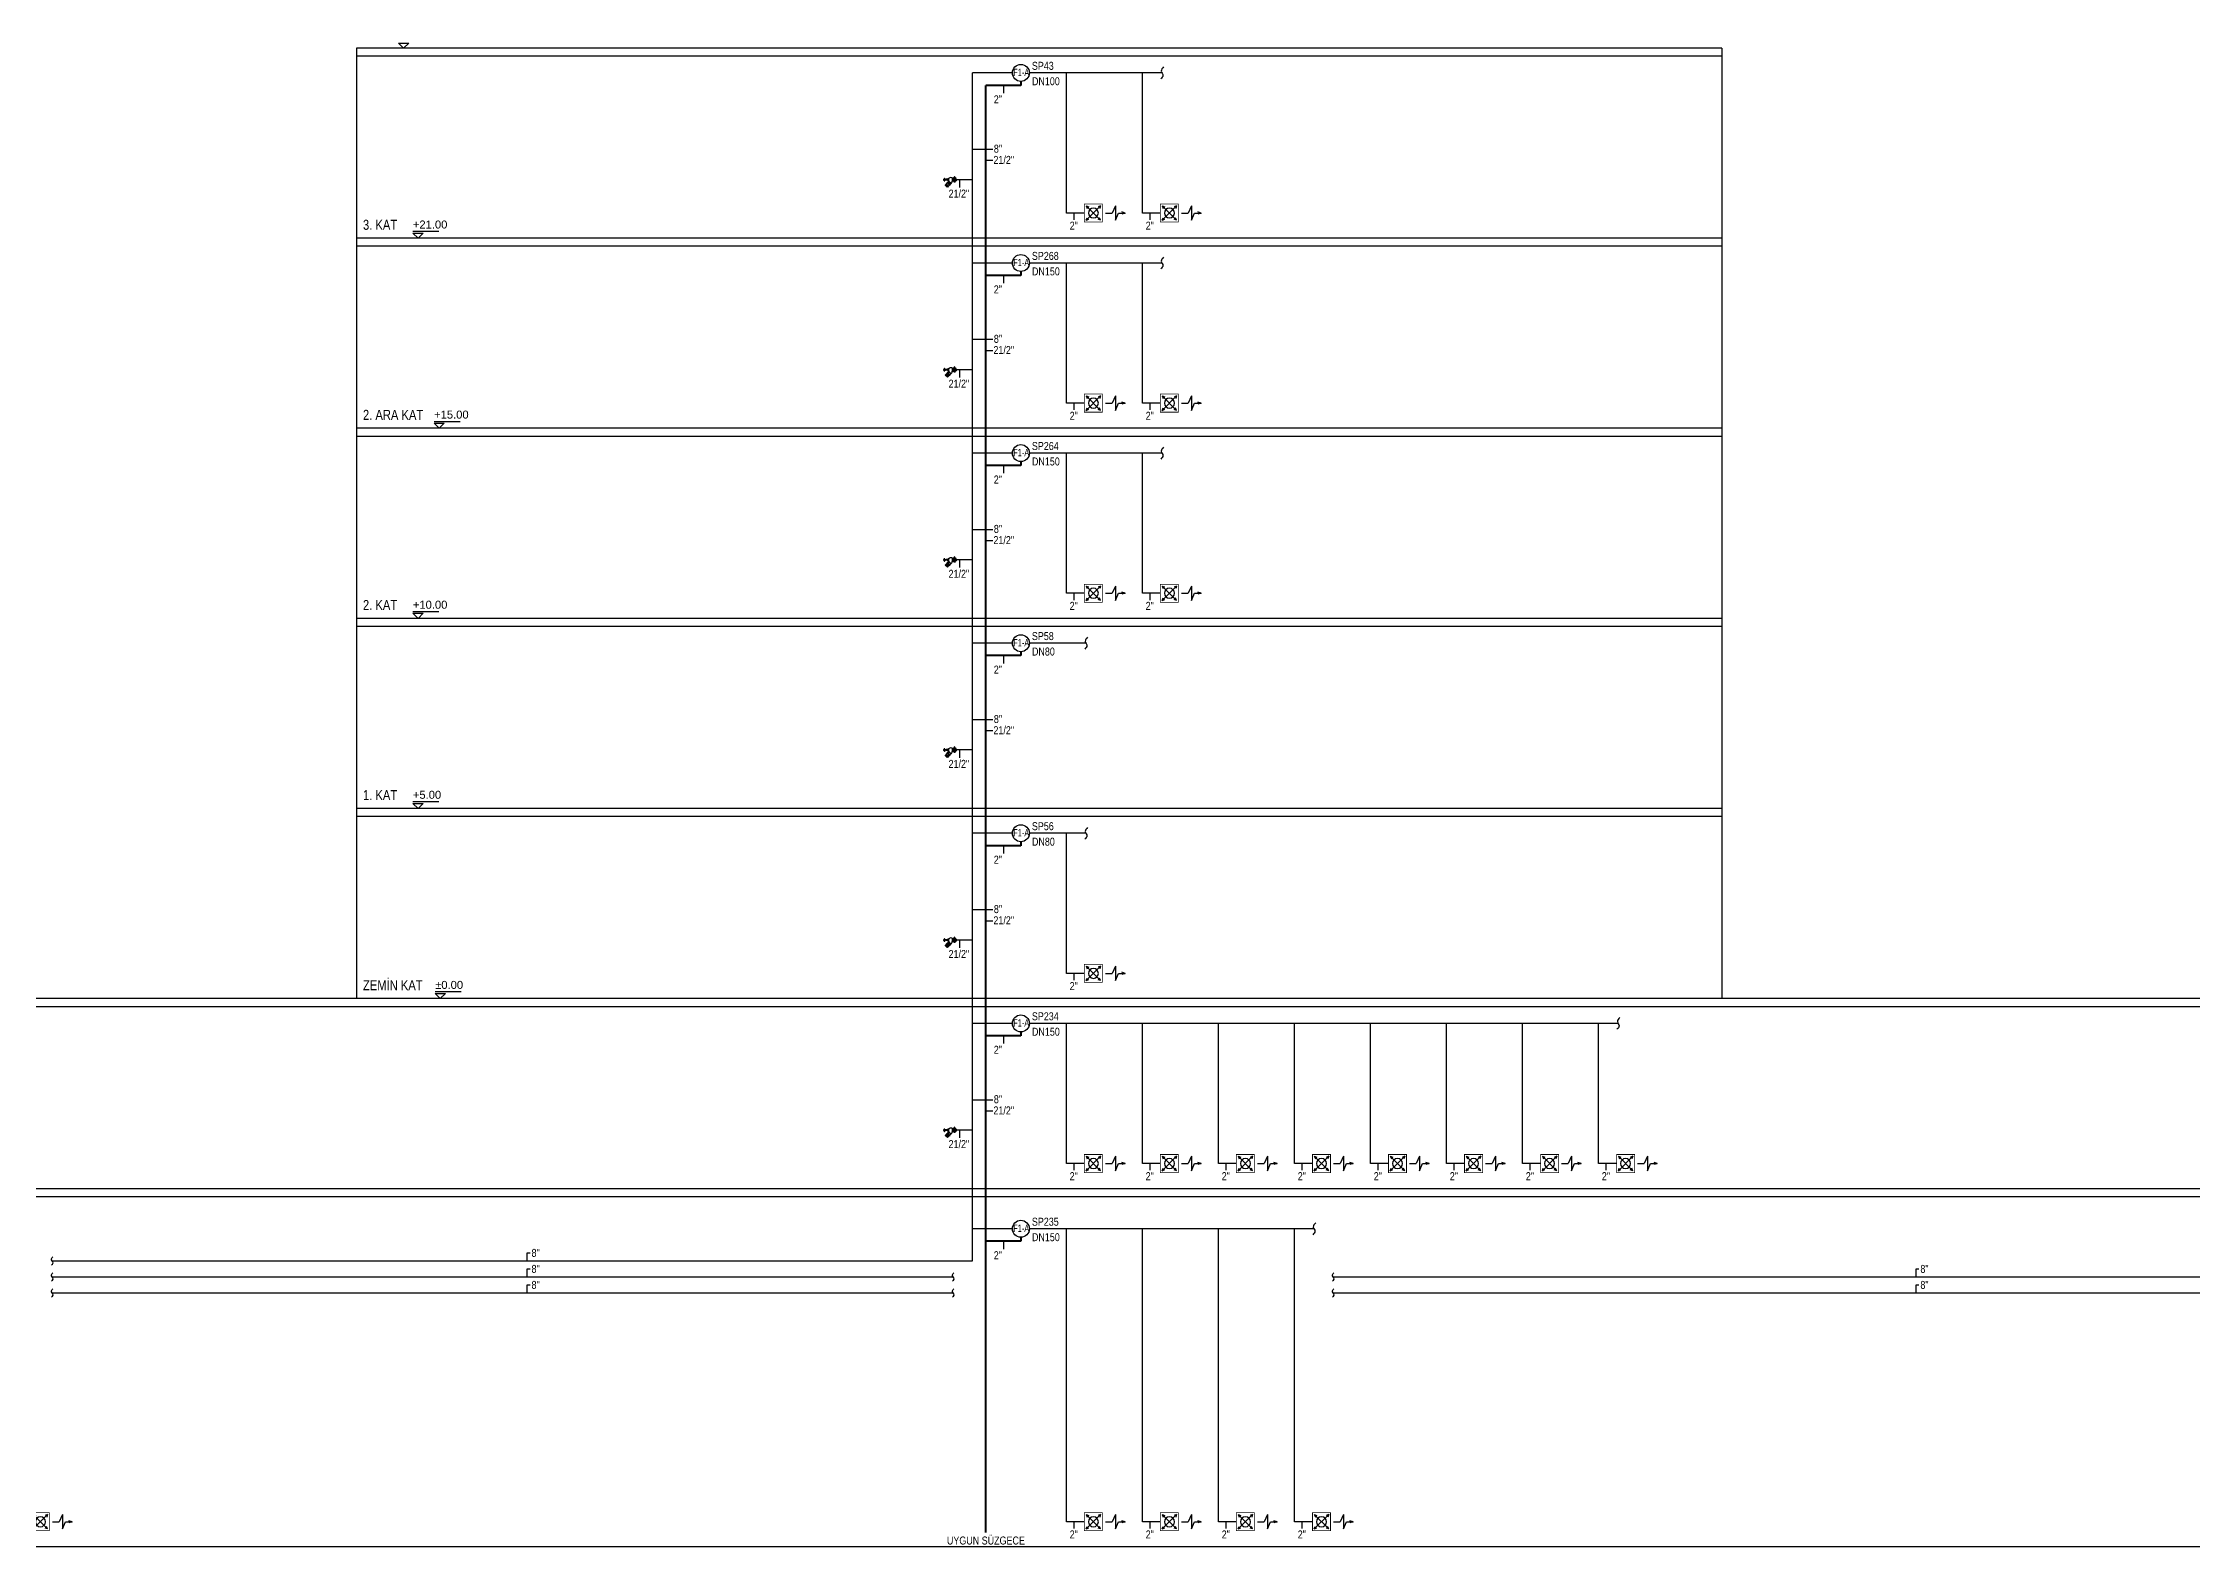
# Model space of a CAD drawing. Header units: centimetres. Extents: x 65749 to 90749, y -125491 to -105491.
# Drawn here: x 76553 to 81927, y -117601 to -113843 of the extents above; entities that cross this region are included whole.
import ezdxf
from ezdxf.enums import TextEntityAlignment as Align
from ezdxf.lldxf.tags import DXFTag

# ---------------------------------------------------------------- set-up
doc = ezdxf.new("R2010")
doc.units = ezdxf.units.CM
doc.header["$MEASUREMENT"] = 0
doc.layers.get('0').update_dxf_attribs({"color": 255})
for name, color, linetype in [('Y-SP-ADET', 50, 'Continuous'), ('Y-TEXT', 241, 'Continuous'), ('Y-VANA', 81, 'Continuous'), ('Y-YANGINDOLABI-TEXT', 32, 'Continuous')]:
    doc.layers.add(name, color=color, linetype=linetype)
for name, color, linetype, lineweight in [('Y-SPRINKLER-BORU', 150, 'Continuous', 30), ('Y-TEST-DRAIN-BORU', 40, 'HIDDEN', 40), ('Y-YANGINDOLABI-BORU', 1, 'HIDDEN', 30)]:
    doc.layers.add(name, color=color, linetype=linetype, lineweight=lineweight)
doc.styles.add('170209 KESİT_1-1-200 OLCEK$0$160229_Kesit_Gorunus$0$VIVA_100', font='arial.ttf', dxfattribs={"height": 25})
doc.styles.add('ARIAL', font='arial.ttf')
tags = doc.linetypes.add('HIDDEN', pattern=[0.375, 0.25, -0.125]).pattern_tags.tags
tags[6:7] = [DXFTag(74, 4), DXFTag(75, 0), DXFTag(340, '0'), DXFTag(46, 1.0), DXFTag(50, 0.0), DXFTag(44, 0.0), DXFTag(45, 0.0)]
tags[4:5] = [DXFTag(74, 4), DXFTag(75, 0), DXFTag(340, '0'), DXFTag(46, 1.0), DXFTag(50, 0.0), DXFTag(44, 0.0), DXFTag(45, 0.0)]

# ---------------------------------------------------------------- blocks, each defined once
blk = doc.blocks.new('A$C325C500B')
at = {"color": 7, "linetype": 'Continuous'}
for p, q in [((0, 52), (18, 58)), ((37, 52), (0, 52)), ((0, 52), (18, 46)), ((54, 12), (37, 52)), ((54, 92), (54, 12)), ((54, 92), (72, 52)), ((109, 52), (72, 52)), ((136, 12), (216, 92)), ((136, 92), (216, 12)), ((136, 92), (141, 78)), ((136, 92), (150, 86)), ((136, 12), (142, 26)), ((136, 12), (150, 17)), ((216, 92), (202, 87)), ((216, 12), (202, 18)), ((216, 92), (210, 78)), ((216, 12), (211, 26))]:
    blk.add_line(p, q, dxfattribs=at)
blk.add_line((226, 52), (326, 52))
at = {"linetype": 'Continuous', "const_width": 4}
blk.add_lwpolyline([(126, 102), (226, 102), (226, 2), (126, 2), (126, 102)], dxfattribs=at)
at = {"color": 7, "linetype": 'Continuous'}
blk.add_circle((176, 52), 27.6, dxfattribs=at)
blk = doc.blocks.new('ZONE-F1')
at = {"layer": 'Y-VANA'}
blk.add_circle((0, 0), 17.5, dxfattribs=at)
at = {"layer": 'Y-VANA', "style": 'ARIAL', "width": 0.7}
blk.add_text('F1-A', height=15, dxfattribs=at).set_placement((-15.9, -6.4))
blk = doc.blocks.new('A$Cd15443be')
for p, q in [((-0.62, -0.02), (-0.62, 0.02)), ((-0.61, 0.02), (-0.62, 0.02)), ((-0.61, -0.05), (-0.61, 0.05)), ((-0.58, -0.05), (-0.58, 0.05)), ((-0.53, 0.01), (-0.58, 0.01)), ((-0.53, -0.02), (-0.53, 0.02)), ((-0.53, 0.01), (-0.53, 0.02)), ((-0.53, 0.02), (-0.52, 0.02)), ((-0.53, 0.01), (-0.52, 0.01)), ((-0.5, 0.02), (-0.52, 0.02)), ((-0.52, -0.02), (-0.52, 0.02)), ((-0.5, -0.02), (-0.5, 0.02)), ((-0.45, 0.02), (-0.5, 0.02)), ((-0.44, 0.04), (-0.42, 0.04)), ((-0.44, 0.03), (-0.44, -0.03)), ((-0.44, 0.03), (-0.44, 0.03)), ((-0.44, 0.02), (-0.42, 0.02)), ((-0.41, 0.05), (-0.42, 0.04)), ((-0.42, -0.04), (-0.42, 0.04)), ((-0.41, -0.06), (-0.41, 0.06)), ((-0.4, 0.06), (-0.41, 0.06)), ((-0.4, -0.06), (-0.4, 0.06)), ((-0.38, 0.08), (-0.39, 0.08)), ((-0.39, 0.04), (-0.38, 0.04)), ((-0.37, -0.06), (-0.37, 0.06)), ((-0.37, 0.06), (-0.37, 0.06)), ((-0.18, -0.06), (-0.18, 0.06)), ((-0.18, 0.06), (-0.18, 0.06)), ((-0.16, 0.08), (-0.17, 0.08)), ((-0.17, 0.04), (-0.16, 0.04)), ((-0.15, -0.06), (-0.15, 0.06)), ((-0.12, 0.06), (-0.15, 0.06)), ((-0.01, 0.07), (-0.13, 0.07)), ((-0.12, 0.09), (-0.11, 0.09)), ((-0.12, 0.06), (-0.12, 0.08)), ((-0.12, 0.08), (-0.11, 0.08)), ((-0.12, 0.06), (-0.11, 0.06)), ((-0.12, 0.05), (-0.11, 0.05)), ((-0.11, -0.12), (-0.11, 0.12)), ((-0.08, 0.12), (-0.11, 0.12)), ((-0.11, 0.05), (-0.11, 0.09)), ((-0.08, -0.12), (-0.08, 0.15)), ((-0.07, 0.15), (-0.08, 0.15)), ((-0.07, 0.08), (-0.08, 0.08)), ((-0.07, 0.08), (-0.08, 0.08)), ((-0.07, 0.06), (-0.08, 0.06)), ((-0.07, 0.06), (-0.08, 0.06)), ((-0.07, -0.12), (-0.07, 0.15)), ((-0.05, 0.12), (-0.07, 0.12)), ((-0.05, -0.12), (-0.05, 0.12)), ((-0.05, 0.09), (-0.04, 0.09)), ((-0.05, 0.06), (-0.05, 0.08)), ((-0.05, 0.08), (-0.04, 0.08)), ((-0.05, 0.06), (-0.04, 0.06)), ((-0.05, 0.05), (-0.04, 0.05)), ((-0.04, 0.06), (-0.04, 0.08)), ((-0.03, 0.08), (-0.04, 0.08)), ((-0.03, 0.08), (-0.04, 0.08)), ((-0.03, 0.06), (-0.04, 0.06)), ((-0.03, 0.06), (-0.04, 0.06)), ((0, 0.05), (-0.04, 0.05)), ((-0.03, 0.06), (-0.03, 0.08)), ((-0.03, 0.06), (-0.03, 0.08)), ((-0.03, 0.08), (-0.03, 0.08)), ((-0.03, 0.06), (-0.03, 0.06)), ((0, 0.05), (0, -0.05)), ((-0.61, -0.02), (-0.62, -0.02)), ((-0.53, -0.01), (-0.58, -0.01)), ((-0.5, -0.22), (-0.55, -0.27)), ((-0.44, -0.37), (-0.55, -0.27)), ((-0.43, -0.37), (-0.54, -0.26)), ((-0.53, -0.01), (-0.52, -0.01)), ((-0.53, -0.02), (-0.53, -0.01)), ((-0.53, -0.02), (-0.52, -0.02)), ((-0.42, -0.35), (-0.53, -0.25)), ((-0.5, -0.02), (-0.52, -0.02)), ((-0.41, -0.35), (-0.52, -0.24)), ((-0.4, -0.33), (-0.51, -0.23)), ((-0.45, -0.02), (-0.5, -0.02)), ((-0.45, -0.17), (-0.5, -0.21)), ((-0.39, -0.32), (-0.5, -0.21)), ((-0.4, -0.33), (-0.5, -0.22)), ((-0.46, -0.16), (-0.45, -0.15)), ((-0.34, -0.28), (-0.46, -0.16)), ((-0.45, -0.14), (-0.44, -0.13)), ((-0.32, -0.27), (-0.45, -0.14)), ((-0.33, -0.27), (-0.45, -0.15)), ((-0.44, -0.02), (-0.42, -0.02)), ((-0.44, -0.03), (-0.44, -0.03)), ((-0.44, -0.04), (-0.42, -0.04)), ((-0.31, -0.26), (-0.44, -0.13)), ((-0.4, -0.33), (-0.44, -0.37)), ((-0.43, -0.14), (-0.38, -0.1)), ((-0.41, -0.05), (-0.42, -0.04)), ((-0.4, -0.06), (-0.41, -0.06)), ((-0.39, -0.04), (-0.38, -0.04)), ((-0.38, -0.08), (-0.39, -0.08)), ((-0.34, -0.27), (-0.39, -0.32)), ((-0.38, -0.1), (-0.36, -0.1)), ((-0.27, -0.2), (-0.38, -0.1)), ((-0.37, -0.06), (-0.37, -0.06)), ((-0.27, -0.18), (-0.36, -0.1)), ((-0.34, -0.28), (-0.33, -0.27)), ((-0.32, -0.25), (-0.27, -0.2)), ((-0.32, -0.27), (-0.31, -0.26)), ((-0.27, -0.2), (-0.27, -0.18)), ((-0.17, -0.04), (-0.16, -0.04)), ((-0.16, -0.08), (-0.17, -0.08)), ((-0.12, -0.06), (-0.15, -0.06)), ((-0.01, -0.07), (-0.13, -0.07)), ((-0.12, -0.05), (-0.11, -0.05)), ((-0.12, -0.08), (-0.12, -0.06)), ((-0.12, -0.06), (-0.11, -0.06)), ((-0.12, -0.08), (-0.11, -0.08)), ((-0.12, -0.09), (-0.11, -0.09)), ((-0.11, -0.09), (-0.11, -0.05)), ((-0.08, -0.12), (-0.11, -0.12)), ((-0.07, -0.06), (-0.08, -0.06)), ((-0.07, -0.06), (-0.08, -0.06)), ((-0.07, -0.08), (-0.08, -0.08)), ((-0.07, -0.08), (-0.08, -0.08)), ((-0.05, -0.12), (-0.07, -0.12)), ((-0.05, -0.05), (-0.04, -0.05)), ((-0.05, -0.08), (-0.05, -0.06)), ((-0.05, -0.06), (-0.04, -0.06)), ((-0.05, -0.08), (-0.04, -0.08)), ((-0.05, -0.09), (-0.04, -0.09)), ((0, -0.05), (-0.04, -0.05)), ((-0.04, -0.08), (-0.04, -0.06)), ((-0.03, -0.06), (-0.04, -0.06)), ((-0.03, -0.06), (-0.04, -0.06)), ((-0.03, -0.08), (-0.04, -0.08)), ((-0.03, -0.08), (-0.04, -0.08)), ((-0.03, -0.08), (-0.03, -0.06)), ((-0.03, -0.06), (-0.03, -0.06)), ((-0.03, -0.08), (-0.03, -0.06)), ((-0.03, -0.08), (-0.03, -0.08))]:
    blk.add_line(p, q)
for centre, radius, start, end in [((-0.59, 0.05), 0.0127, 90, 180), ((-0.59, 0.05), 0.0127, 0, 90), ((-0.52, 0.02), 0.0111, 151.4928, 208.5072), ((-0.49, 0), 0.0422, 165.523, 194.477), ((-0.45, 0.03), 0.00844, 270, 0), ((-0.42, 0.03), 0.0221, 151.4928, 208.5072), ((-0.36, 0), 0.0844, 165.523, 194.477), ((-0.36, 0.06), 0.0393, 150.8743, 208.6948), ((-0.24, 0), 0.152, 165.523, 194.477), ((-0.41, 0.06), 0.0393, 331.3052, 29.1257), ((-0.52, 0), 0.152, 345.523, 14.477), ((-0.37, 0.08), 0.0169, 270, 319.0679), ((-0.27, 0), 0.105, 40.9321, 139.0679), ((-0.18, 0.08), 0.0169, 220.9321, 270), ((-0.14, 0.06), 0.0393, 150.8743, 208.6948), ((-0.03, 0), 0.152, 165.523, 194.477), ((-0.19, 0.06), 0.0393, 331.3052, 29.1257), ((-0.3, 0), 0.152, 345.523, 14.477), ((-0.11, 0.08), 0.00884, 151.4928, 208.5072), ((-0.09, 0.07), 0.0338, 165.523, 194.477), ((-0.11, 0.06), 0.00884, 151.4928, 208.5072), ((-0.04, 0.08), 0.00884, 151.4928, 208.5072), ((-0.01, 0.07), 0.0338, 165.523, 194.477), ((-0.04, 0.06), 0.00884, 151.4928, 208.5072), ((-0.05, 0.08), 0.00884, 331.4928, 28.5072), ((-0.07, 0.07), 0.0338, 345.523, 14.477), ((-0.05, 0.06), 0.00884, 331.4928, 28.5072), ((-0.59, -0.05), 0.0127, 180, 270), ((-0.59, -0.05), 0.0127, 270, 0), ((-0.52, -0.02), 0.0111, 151.4928, 208.5072), ((-0.45, -0.03), 0.00844, 0, 90), ((-0.42, -0.03), 0.0221, 151.4928, 208.5072), ((-0.36, -0.06), 0.0393, 150.8743, 208.6948), ((-0.41, -0.06), 0.0393, 331.3052, 29.1257), ((-0.37, -0.08), 0.0203, 307.1216, 90), ((-0.3, -0.08), 0.105, 282.2632, 2.0399), ((-0.18, -0.07), 0.0127, 90, 182.0399), ((-0.14, -0.06), 0.0393, 150.8743, 208.6948), ((-0.19, -0.06), 0.0393, 331.3052, 29.1257), ((-0.11, -0.06), 0.00884, 151.4928, 208.5072), ((-0.09, -0.07), 0.0338, 165.523, 194.477), ((-0.11, -0.08), 0.00884, 151.4928, 208.5072), ((-0.04, -0.06), 0.00884, 151.4928, 208.5072), ((-0.01, -0.07), 0.0338, 165.523, 194.477), ((-0.04, -0.08), 0.00884, 151.4928, 208.5072), ((-0.05, -0.06), 0.00884, 331.4928, 28.5072), ((-0.07, -0.07), 0.0338, 345.523, 14.477), ((-0.05, -0.08), 0.00884, 331.4928, 28.5072)]:
    blk.add_arc(centre, radius, start, end)
blk = doc.blocks.new('Kesme')
blk.add_lwpolyline([(-21.5, -0.2, 0.576786), (-4.8, -2.7, -0.54493), (11.3, -5.9)], format="xyb")

msp = doc.modelspace()

# ---------------------------------------------------------------- linework, layer by layer
at = {"layer": 'Y-SPRINKLER-BORU', "ltscale": 20}
for p, q in [((78976.1, -113918), (78876.2, -113918)), ((78876.2, -116886, 0), (78876.2, -113918, 0)), ((79349.6, -113918), (79018.4, -113918)), ((78976.1, -114393), (78876.2, -114393)), ((79349.6, -114393), (79018.4, -114393)), ((78976.1, -114867.9), (78876.2, -114867.9)), ((79349.6, -114867.9), (79018.4, -114867.9)), ((78976.1, -115342.9), (78876.2, -115342.9)), ((79159.6, -115342.9), (79018.4, -115342.9)), ((78976.1, -115817.8), (78876.2, -115817.8)), ((79159.6, -115817.8), (79018.4, -115817.8)), ((78976.1, -116292.8), (78876.2, -116292.8)), ((80489.7, -116292.8), (79018.4, -116292.8)), ((78976.1, -116806, 0), (78876.2, -116806, 0)), ((79729.7, -116806, 0), (79018.4, -116806, 0))]:
    msp.add_line(p, q, dxfattribs=at)
at = {"layer": 'Y-SPRINKLER-BORU'}
for p, q in [((76575.8, -116886, 0), (78876.2, -116886, 0)), ((76575.8, -116926, 0), (78828, -116926, 0)), ((79777.8, -116926, 0), (82992, -116926, 0)), ((76575.8, -116966, 0), (78828, -116966, 0)), ((79777.8, -116966, 0), (82943.8, -116966, 0))]:
    msp.add_line(p, q, dxfattribs=at)
at = {"layer": 'Y-TEST-DRAIN-BORU', "ltscale": 150}
for p, q in [((78909.7, -117564.7, 0), (78909.7, -113949.2, 0)), ((78997.2, -113949.2), (78909.7, -113949.2)), ((78997.2, -113939.2), (78997.2, -113949.2)), ((78997.2, -114424.1), (78909.7, -114424.1)), ((78997.2, -114414.2), (78997.2, -114424.1)), ((78997.2, -114889.1), (78997.2, -114899.1)), ((78997.2, -114899.1), (78909.7, -114899.1)), ((78997.2, -115374), (78909.7, -115374)), ((78997.2, -115364.1), (78997.2, -115374)), ((78997.2, -115849), (78909.7, -115849)), ((78997.2, -115839), (78997.2, -115849)), ((78997.2, -116323.9), (78909.7, -116323.9)), ((78997.2, -116314), (78997.2, -116323.9)), ((78997.2, -116827.2, 0), (78997.2, -116837.2, 0)), ((78997.2, -116837.2, 0), (78909.7, -116837.2, 0))]:
    msp.add_line(p, q, dxfattribs=at)
at = {"layer": 'Y-TEXT', "color": 7, "ltscale": 0.1}
for p, q in [((77336.8, -113856.1), (77336.8, -116230.9)), ((80748.9, -113856.1), (77336.8, -113856.1)), ((80748.9, -113856.1), (80748.9, -116230.9)), ((80748.9, -113876.3), (77336.8, -113876.3)), ((80748.9, -114331.1), (77336.8, -114331.1)), ((80748.9, -114351.3), (77336.8, -114351.3)), ((77477.4, -114313.7), (77542.4, -114313.7)), ((80748.9, -114806), (77336.8, -114806)), ((80748.9, -114826.2), (77336.8, -114826.2)), ((77530.5, -114788.7), (77595.5, -114788.7)), ((77477.4, -115263.6), (77542.4, -115263.6)), ((80748.9, -115281), (77336.8, -115281)), ((80748.9, -115301.2), (77336.8, -115301.2)), ((77477.4, -115738.6), (77542.4, -115738.6)), ((80748.9, -115755.9), (77336.8, -115755.9)), ((80748.9, -115776.1), (77336.8, -115776.1)), ((86676.6, -116230.9), (67121.7, -116230.9)), ((77533.2, -116213.5), (77598.2, -116213.5)), ((86676.6, -116251.1), (67121.7, -116251.1)), ((86676.6, -116705.8), (67121.7, -116705.8)), ((86676.6, -116726), (67121.7, -116726)), ((86676.6, -117601, 0), (67121.7, -117601, 0))]:
    msp.add_line(p, q, dxfattribs=at)
at = {"layer": 'Y-TEXT'}
for p, q in [((78926.7, -114109.5, 0), (78876.2, -114109.5, 0)), ((79130, -114285.2), (79130, -114268.1)), ((79320, -114285.2), (79320, -114268.1)), ((78926.7, -114584.4, 0), (78876.2, -114584.4, 0)), ((79130, -114760.1), (79130, -114743.1)), ((79320, -114760.1), (79320, -114743.1)), ((78926.7, -115059.4, 0), (78876.2, -115059.4, 0)), ((79130, -115235.1), (79130, -115218)), ((79320, -115235.1), (79320, -115218)), ((78926.7, -115534.3, 0), (78876.2, -115534.3, 0)), ((78926.7, -116009.3, 0), (78876.2, -116009.3, 0)), ((79130, -116185), (79130, -116167.9)), ((78926.7, -116484.2, 0), (78876.2, -116484.2, 0)), ((79130, -116659.9), (79130, -116642.9)), ((79320, -116659.9), (79320, -116642.9)), ((79510, -116659.9), (79510, -116642.9)), ((79700, -116659.9), (79700, -116642.9)), ((79890, -116659.9), (79890, -116642.9)), ((80080, -116659.9), (80080, -116642.9)), ((80270, -116659.9), (80270, -116642.9)), ((80460, -116659.9), (80460, -116642.9)), ((77770.2, -116867.1, 0), (77762.3, -116867.1, 0)), ((77762.3, -116867.1, 0), (77762.3, -116886, 0)), ((77770.2, -116907.1, 0), (77762.3, -116907.1, 0)), ((77762.3, -116907.1, 0), (77762.3, -116926, 0)), ((81241.7, -116907.1, 0), (81233.9, -116907.1, 0)), ((81233.9, -116907.1, 0), (81233.9, -116926, 0)), ((77770.2, -116947.1, 0), (77762.3, -116947.1, 0)), ((77762.3, -116947.1, 0), (77762.3, -116966, 0)), ((81241.7, -116947.1, 0), (81233.9, -116947.1, 0)), ((81233.9, -116947.1, 0), (81233.9, -116966, 0)), ((79130, -117555.1, 0), (79130, -117538, 0)), ((79320, -117555.1, 0), (79320, -117538, 0)), ((79510, -117555.1, 0), (79510, -117538, 0)), ((79700, -117555.1, 0), (79700, -117538, 0))]:
    msp.add_line(p, q, dxfattribs=at)
at = {"layer": 'Y-TEXT', "color": 7, "ltscale": 0.1}
for points in [[(77454.3, -113856.1), (77441.5, -113843.3), (77467.1, -113843.3)], [(77490.2, -114331.1), (77477.4, -114318.3), (77503, -114318.3)], [(77543.3, -114806), (77530.5, -114793.2), (77556, -114793.2)], [(77490.2, -115281), (77477.4, -115268.2), (77503, -115268.2)], [(77490.2, -115755.9), (77477.4, -115743.1), (77503, -115743.1)], [(77546, -116230.9), (77533.2, -116218.1), (77558.8, -116218.1)]]:
    msp.add_lwpolyline(points, close=True, dxfattribs=at)
at = {"layer": 'Y-TEXT'}
for points in [[(79354, -113903.2), (79347.9, -113913.5), (79352.2, -113924.5), (79346.7, -113932.9)], [(79354, -114378.1), (79347.9, -114388.5), (79352.2, -114399.4), (79346.7, -114407.8)], [(79354, -114853.1), (79347.9, -114863.4), (79352.2, -114874.4), (79346.7, -114882.8)], [(79164, -115328), (79157.9, -115338.4), (79162.2, -115349.3), (79156.7, -115357.7)], [(79164, -115803), (79157.9, -115813.3), (79162.2, -115824.3), (79156.7, -115832.7)], [(80494.1, -116277.9), (80488, -116288.3), (80492.2, -116299.2), (80486.8, -116307.6)], [(79734, -116791.2, 0), (79727.9, -116801.5, 0), (79732.2, -116812.5, 0), (79726.8, -116820.9, 0)]]:
    msp.add_spline(points, degree=3, dxfattribs=at)
at = {"layer": 'Y-YANGINDOLABI-BORU', "ltscale": 100}
for p, q in [((79110.9, -114268.1), (79110.9, -113918)), ((79300.9, -114268.1), (79300.9, -113918)), ((78876.2, -114184.8), (78835.5, -114184.8)), ((79110.9, -114743.1), (79110.9, -114393)), ((79300.9, -114743.1), (79300.9, -114393)), ((78876.2, -114659.7), (78835.5, -114659.7)), ((79110.9, -115218), (79110.9, -114867.9)), ((79300.9, -115218), (79300.9, -114867.9)), ((78876.2, -115134.7), (78835.5, -115134.7)), ((78876.2, -115609.6), (78835.5, -115609.6)), ((79110.9, -116167.9), (79110.9, -115817.8)), ((78876.2, -116084.6), (78835.5, -116084.6)), ((79110.9, -116642.9), (79110.9, -116292.8)), ((79300.9, -116642.9), (79300.9, -116292.8)), ((79490.9, -116642.9), (79490.9, -116292.8)), ((79680.9, -116642.9), (79680.9, -116292.8)), ((79871, -116642.9), (79871, -116292.8)), ((80061, -116642.9), (80061, -116292.8)), ((80251, -116642.9), (80251, -116292.8)), ((80441, -116642.9), (80441, -116292.8)), ((78876.2, -116559.5), (78835.5, -116559.5)), ((79110.9, -117538, 0), (79110.9, -116806, 0)), ((79300.9, -117538, 0), (79300.9, -116806, 0)), ((79490.9, -117538, 0), (79490.9, -116806, 0)), ((79680.9, -117538, 0), (79680.9, -116806, 0))]:
    msp.add_line(p, q, dxfattribs=at)
at = {"layer": 'Y-YANGINDOLABI-TEXT'}
for p, q in [((78953.5, -113949.2), (78953.5, -113968.5)), ((78909.8, -114136.4, 0), (78926.9, -114136.4, 0)), ((78843.4, -114184.8), (78843.4, -114204.1)), ((78953.5, -114424.1), (78953.5, -114443.4)), ((78909.8, -114611.4, 0), (78926.9, -114611.4, 0)), ((78843.4, -114659.7), (78843.4, -114679)), ((78953.5, -114899.1), (78953.5, -114918.4)), ((78909.8, -115086.3, 0), (78926.9, -115086.3, 0)), ((78843.4, -115134.7), (78843.4, -115154)), ((78953.5, -115374), (78953.5, -115393.3)), ((78909.8, -115561.3, 0), (78926.9, -115561.3, 0)), ((78843.4, -115609.6), (78843.4, -115628.9)), ((78953.5, -115849), (78953.5, -115868.3)), ((78909.8, -116036.2, 0), (78926.9, -116036.2, 0)), ((78843.4, -116084.6), (78843.4, -116103.9)), ((78953.5, -116323.9), (78953.5, -116343.2)), ((78843.4, -116559.5), (78843.4, -116578.8)), ((78909.8, -116511.2, 0), (78926.9, -116511.2, 0)), ((78953.5, -116837.2, 0), (78953.5, -116856.5, 0))]:
    msp.add_line(p, q, dxfattribs=at)

# ---------------------------------------------------------------- block references
at = {"layer": 'Y-TEXT', "xscale": 0.5999999999999999, "yscale": 0.5999999999999999, "zscale": 0.5999999999999999, "rotation": 90.00000000000001}
for p in [(76574.2, -116883.1, 0), (76574.2, -116923.1, 0), (78826.3, -116923.1, 0), (79776.1, -116923.1, 0), (76574.2, -116963.1, 0), (78826.3, -116963.1, 0), (79776.1, -116963.1, 0)]:
    msp.add_blockref('Kesme', p, dxfattribs=at)
at = {"layer": 'Y-VANA'}
for name, p, xscale, yscale, zscale in [('ZONE-F1', (78997.2, -113918), 1.209998443795124, 1.209998443795124, 1.209998443795124), ('A$Cd15443be', (78835.5, -114184.8), 50, 50, 50), ('ZONE-F1', (78997.2, -114393), 1.209998443795124, 1.209998443795124, 1.209998443795124), ('A$Cd15443be', (78835.5, -114659.8), 50, 50, 50), ('ZONE-F1', (78997.2, -114867.9), 1.209998443795124, 1.209998443795124, 1.209998443795124), ('A$Cd15443be', (78835.5, -115134.7), 50, 50, 50), ('ZONE-F1', (78997.2, -115342.9), 1.209998443795124, 1.209998443795124, 1.209998443795124), ('A$Cd15443be', (78835.5, -115609.7), 50, 50, 50), ('ZONE-F1', (78997.2, -115817.8), 1.209998443795124, 1.209998443795124, 1.209998443795124), ('A$Cd15443be', (78835.5, -116084.6), 50, 50, 50), ('ZONE-F1', (78997.2, -116292.8), 1.209998443795124, 1.209998443795124, 1.209998443795124), ('A$Cd15443be', (78835.5, -116559.6), 50, 50, 50), ('ZONE-F1', (78997.2, -116806, 0), 1.209998443795124, 1.209998443795124, 1.209998443795124)]:
    msp.add_blockref(name, p, dxfattribs=dict(at, xscale=xscale, yscale=yscale, zscale=zscale))
at = {"layer": 'Y-YANGINDOLABI-BORU', "ltscale": 100, "xscale": -0.45, "yscale": 0.45, "zscale": 0.45}
for p in [(79257.6, -114291.5), (79447.6, -114291.5), (79257.6, -114766.5), (79447.6, -114766.5), (79257.6, -115241.4), (79447.6, -115241.4), (79257.6, -116191.3), (79257.6, -116666.3), (79447.6, -116666.3), (79637.6, -116666.3), (79827.7, -116666.3), (80017.7, -116666.3), (80207.7, -116666.3), (80397.7, -116666.3), (80587.7, -116666.3), (76625.7, -117561.4, 0), (79257.6, -117561.4, 0), (79447.6, -117561.4, 0), (79637.6, -117561.4, 0), (79827.7, -117561.4, 0)]:
    msp.add_blockref('A$C325C500B', p, dxfattribs=at)

# ---------------------------------------------------------------- texts
at = {"layer": 'Y-SP-ADET', "style": 'ARIAL', "width": 0.8}
for s, p in [('SP43', (79024.6, -113910.3)), ('SP268', (79024.6, -114385.2)), ('SP264', (79024.6, -114860.2)), ('SP58', (79024.6, -115335.1)), ('SP56', (79024.6, -115810.1)), ('SP234', (79024.6, -116285)), ('SP235', (79024.6, -116798.3, 0))]:
    msp.add_text(s, height=20, dxfattribs=at).set_placement(p)
at = {"layer": 'Y-TEXT', "ltscale": 50, "style": 'ARIAL', "width": 0.8}
for s, p in [('DN100', (79024.8, -113948.9)), ('DN150', (79024.8, -114423.9)), ('DN150', (79024.8, -114898.8)), ('DN80', (79024.8, -115373.7)), ('DN80', (79024.8, -115848.7)), ('DN150', (79024.8, -116323.6)), ('DN150', (79024.8, -116836.9, 0))]:
    msp.add_text(s, height=20, dxfattribs=at).set_placement(p)
at = {"layer": 'Y-TEXT', "style": 'ARIAL', "width": 0.8}
for s, p in [('8"', (78929.5, -114117.4, 0)), ('2"', (79119.1, -114309.7)), ('2"', (79309.1, -114309.7)), ('8"', (78929.5, -114592.4, 0)), ('2"', (79119.1, -114784.7)), ('2"', (79309.1, -114784.7)), ('8"', (78929.5, -115067.3, 0)), ('2"', (79119.1, -115259.6)), ('2"', (79309.1, -115259.6)), ('8"', (78929.5, -115542.3, 0)), ('8"', (78929.5, -116017.2, 0)), ('2"', (79119.1, -116209.5)), ('8"', (78929.5, -116492.2, 0)), ('2"', (79119.1, -116684.5)), ('2"', (79309.1, -116684.5)), ('2"', (79499.2, -116684.5)), ('2"', (79689.2, -116684.5)), ('2"', (79879.2, -116684.5)), ('2"', (80069.2, -116684.5)), ('2"', (80259.2, -116684.5)), ('2"', (80449.2, -116684.5)), ('8"', (77774, -116876.2, 0)), ('8"', (77774, -116916.2, 0)), ('8"', (77774, -116956.2, 0)), ('8"', (81245.5, -116916.2, 0)), ('8"', (81245.5, -116956.2, 0)), ('2"', (79119.1, -117579.6, 0)), ('2"', (79309.1, -117579.6, 0)), ('2"', (79499.2, -117579.6, 0)), ('2"', (79689.2, -117579.6, 0))]:
    msp.add_text(s, height=20, dxfattribs=at).set_placement(p)
at = {"layer": 'Y-TEXT', "color": 7, "ltscale": 0.1, "style": 'ARIAL', "width": 0.8}
for s, p in [('3. KAT', (77352.7, -114297.5)), ('2. ARA KAT', (77352.7, -114772.4)), ('2. KAT', (77352.7, -115247.4)), ('1. KAT', (77352.7, -115722.3)), ('ZEMİN KAT', (77352.7, -116197.3))]:
    msp.add_text(s, height=25, dxfattribs=at).set_placement(p, align=Align.MIDDLE_LEFT)
at = {"layer": 'Y-TEXT', "color": 7, "ltscale": 0.1, "style": '170209 KESİT_1-1-200 OLCEK$0$160229_Kesit_Gorunus$0$VIVA_100'}
for s, p in [('+21.00', (77477.4, -114306.8)), ('+15.00', (77530.5, -114781.7)), ('+10.00', (77477.4, -115256.7)), ('+5.00', (77477.4, -115731.6)), ('%%P0.00', (77533.2, -116206.6))]:
    msp.add_text(s, height=20, dxfattribs=at).set_placement(p)
at = {"layer": 'Y-TEXT', "style": 'ARIAL', "width": 0.8}
msp.add_text('UYGUN SÜZGECE', height=20, dxfattribs=at).set_placement((78909.7, -117584.8, 0), align=Align.MIDDLE_CENTER)
at = {"layer": 'Y-YANGINDOLABI-TEXT', "style": 'ARIAL', "width": 0.8}
for s, p in [('2"', (78929.4, -113994)), ('21/2"', (78928.5, -114145.4, 0)), ('21/2"', (78816.4, -114229.6)), ('2"', (78929.4, -114468.9)), ('21/2"', (78928.5, -114620.4, 0)), ('21/2"', (78816.4, -114704.5)), ('2"', (78929.4, -114943.9)), ('21/2"', (78928.5, -115095.3, 0)), ('21/2"', (78816.4, -115179.5)), ('2"', (78929.4, -115418.8)), ('21/2"', (78928.5, -115570.3, 0)), ('21/2"', (78816.4, -115654.4)), ('2"', (78929.4, -115893.8)), ('21/2"', (78928.5, -116045.2, 0)), ('21/2"', (78816.4, -116129.4)), ('2"', (78929.4, -116368.7)), ('21/2"', (78928.5, -116520.2, 0)), ('21/2"', (78816.4, -116604.3)), ('2"', (78929.4, -116882, 0))]:
    msp.add_text(s, height=20, dxfattribs=at).set_placement(p)

doc.saveas('drawing.dxf')
